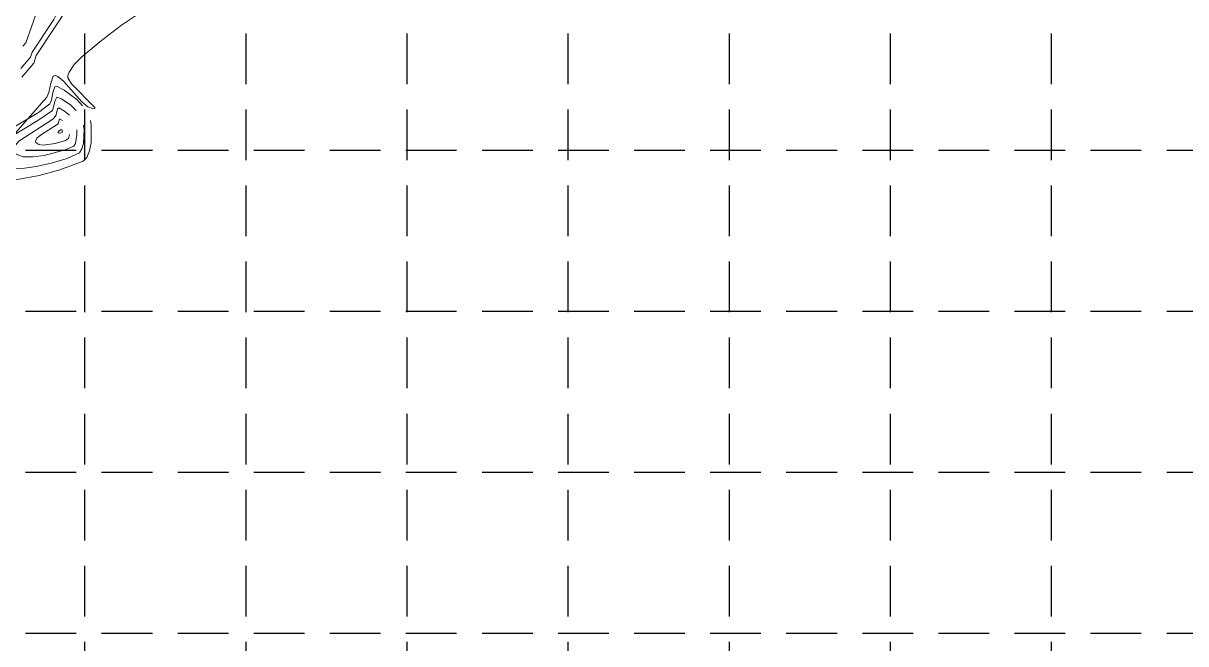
# Model space of a CAD drawing. Header units: inches. Extents: x 5726 to 10817, y 12055 to 15240.
# Drawn here: x 9671 to 10244, y 13880 to 14186 of the extents above; entities that cross this region are included whole.
import ezdxf

# ---------------------------------------------------------------- set-up
doc = ezdxf.new("R2010")
doc.units = ezdxf.units.IN
doc.header["$LTSCALE"] = 100
doc.header["$MEASUREMENT"] = 0
doc.linetypes.add('HIDDEN', pattern=[0.375, 0.25, -0.125])
for name, color, linetype in [('20', 36, 'Continuous'), ('21', 36, 'Continuous'), ('GRID', 254, 'HIDDEN')]:
    doc.layers.add(name, color=color, linetype=linetype)

# ---------------------------------------------------------------- blocks, each defined once
blk = doc.blocks.new('block2')
at = {"layer": 'GRID'}
for p, q in [((9701.46, 15156.29), (9701.46, 12138.33)), ((9780.88, 15156.29), (9780.88, 12138.33)), ((9860.3, 15156.29), (9860.3, 12138.33)), ((9939.72, 15156.29), (9939.72, 12138.33)), ((10019.14, 15156.29), (10019.14, 12138.33)), ((10098.56, 15156.29), (10098.56, 12138.33)), ((10177.98, 15156.29), (10177.98, 12138.33)), ((5809.88, 14123.83), (10733.92, 14123.83)), ((5809.88, 14044.41), (10733.92, 14044.41)), ((5809.88, 13964.99), (10733.92, 13964.99)), ((5809.88, 13885.57), (10733.92, 13885.57))]:
    blk.add_line(p, q, dxfattribs=at)

msp = doc.modelspace()

# ---------------------------------------------------------------- linework, layer by layer
at = {"layer": '20', "color": 43, "lineweight": 0}
for points in [[(9671.09, 14175.03), (9672.5, 14176.68), (9690.51, 14228.08), (9694.05, 14236.02), (9697.76, 14240.49), (9702.7, 14244.98), (9707.08, 14247.99), (9713.11, 14250.08), (9723.88, 14252.66), (9733.98, 14255.56), (9737.5, 14257.32), (9750.9, 14267.4), (9765.95, 14279.95)], [(9670.03, 14164.04), (9674.84, 14169.58), (9675.68, 14172.02), (9686.33, 14188.16), (9688.42, 14192.55), (9698.58, 14222.95), (9701.63, 14228.73), (9707.52, 14235.58), (9714.06, 14241.69)], [(9700.52, 14145.58), (9697.59, 14148.75), (9691.49, 14153.37), (9687.56, 14155.27), (9686.77, 14154.99), (9685.82, 14152.17), (9685.1, 14148.44), (9684.29, 14146.6), (9678.7, 14142.39), (9661.59, 14132.15), (9653.19, 14126.61), (9649.71, 14123.84), (9646.96, 14121.12), (9645.15, 14118.47), (9644.46, 14115.93), (9645.09, 14113.52)], [(9697.33, 14143.3), (9694.62, 14145.95), (9690.04, 14149.11), (9687.82, 14149.92), (9686.97, 14148.25), (9685.66, 14143.34), (9678.5, 14138.34), (9665.1, 14130.26), (9659.39, 14126.05), (9657.31, 14123.98), (9655.93, 14121.97), (9655.4, 14120.04), (9655.88, 14118.21)], [(9694.08, 14141), (9691.55, 14143.08), (9688.73, 14144.58), (9688.17, 14144.19), (9687.34, 14140.64), (9685.79, 14139.04), (9669.07, 14128.26), (9666.71, 14125.47), (9666.35, 14124.15), (9666.67, 14122.9)], [(9645.09, 14113.52), (9647.1, 14111.35), (9650.06, 14109.87), (9653.82, 14109), (9658.23, 14108.67), (9668.34, 14109.35), (9679.13, 14111.34), (9689.34, 14114.06), (9700.79, 14118.26), (9702.66, 14120.15), (9703.92, 14123.42), (9704.64, 14127.55), (9704.71, 14136.24), (9704.32, 14138.34)], [(9690.61, 14138.44), (9689.1, 14139.16), (9688.4, 14136.82), (9679.73, 14131.24), (9677.99, 14129.71), (9677.29, 14128.26), (9677.47, 14127.59)], [(9655.88, 14118.21), (9657.41, 14116.57), (9659.66, 14115.44), (9662.52, 14114.78), (9669.58, 14114.63), (9677.64, 14115.7), (9685.73, 14117.54), (9692.91, 14119.72), (9698.97, 14122.37), (9700.15, 14124.38), (9700.89, 14127.24), (9701.27, 14133.9), (9700.96, 14136.03)], [(9666.67, 14122.9), (9667.72, 14121.78), (9671.21, 14120.55), (9676.04, 14120.46), (9681.55, 14121.19), (9691.98, 14123.94), (9696.13, 14125.75), (9696.93, 14127.12), (9697.69, 14131.34), (9697.6, 14133.76)], [(9677.47, 14127.59), (9678.85, 14126.57), (9681.13, 14126.24), (9686.96, 14126.98), (9692.14, 14128.55), (9693.53, 14129.44), (9694.07, 14131.46)]]:
    msp.add_lwpolyline(points, dxfattribs=at)
at = {"layer": '21', "color": 43, "lineweight": 0}
for points in [[(9670.61, 14159.82), (9676.45, 14166.73), (9677.64, 14170.4), (9693.97, 14195.29), (9696.15, 14200.1), (9701.89, 14218.39), (9704.31, 14223.46), (9710.46, 14230.91), (9719.04, 14239.44), (9727.32, 14246), (9735.72, 14249.73), (9742.79, 14251.81)], [(9730.97, 14192.97), (9719.65, 14185.44), (9709.04, 14177.28), (9700.13, 14169.81), (9696.39, 14165.95), (9693.83, 14162.29), (9693.15, 14160.59), (9693.2, 14159.42), (9694.95, 14156.49), (9706.54, 14144.89), (9706.56, 14144.32), (9705.86, 14144.12), (9703.11, 14145.09), (9700.16, 14147.57), (9691.09, 14157.82), (9688.29, 14160.06), (9686.98, 14160.61), (9685.99, 14160.25), (9684.8, 14156.74), (9683.91, 14152.15), (9682.92, 14149.86), (9665.34, 14129.82)], [(9688.26, 14132.28), (9689.55, 14132.19), (9690.48, 14132.54), (9690.39, 14133.57), (9689.94, 14133.91), (9688.92, 14133.26), (9688.26, 14132.28)]]:
    msp.add_lwpolyline(points, dxfattribs=at)

# ---------------------------------------------------------------- block references
at = {"layer": 'GRID', "color": 84}
msp.add_blockref('block2', (0, 0), dxfattribs=at)

doc.saveas('drawing.dxf')
